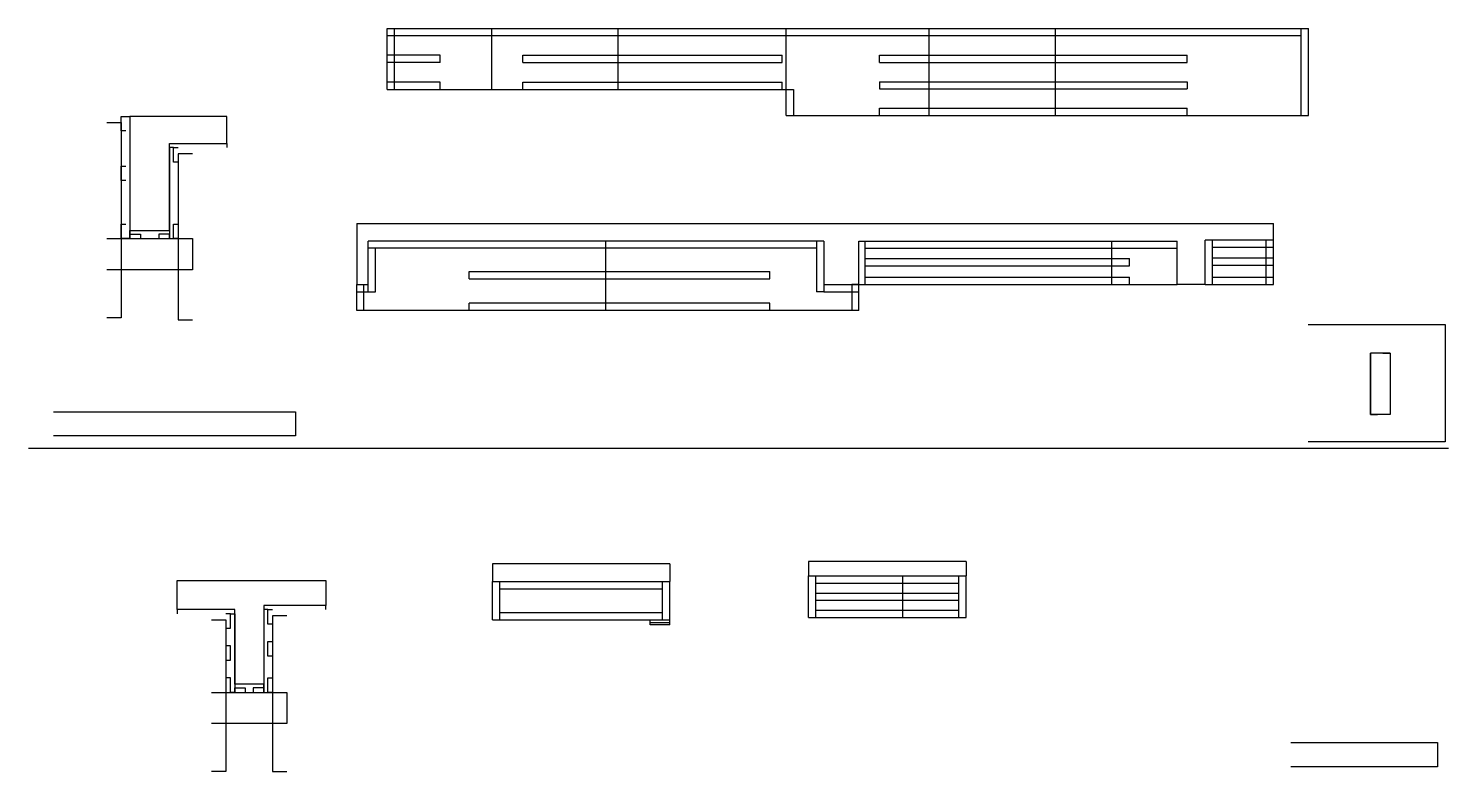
# Model space of a CAD drawing. Header units: metres. Extents: x 4977 to 6347, y 6315 to 7032.
import ezdxf

# ---------------------------------------------------------------- set-up
doc = ezdxf.new("R2010")
doc.units = ezdxf.units.M
for name, color, linetype in [('CONCRETO', 7, 'Continuous'), ('COTA', 7, 'Continuous'), ('Cotas', 7, 'Continuous'), ('Madeira', 7, 'Continuous'), ('Painéis', 7, 'Continuous'), ('SARR_2.2x7', 7, 'Continuous'), ('SARR_3.5x7', 7, 'Continuous'), ('SARR_EDITAR', 7, 'Continuous'), ('Texto Seção', 7, 'Continuous')]:
    doc.layers.add(name, color=color, linetype=linetype)

msp = doc.modelspace()

# ---------------------------------------------------------------- linework, layer by layer
at = {"layer": 'CONCRETO', "color": 7, "lineweight": 25}
for points in [[(5168.6, 6921), (5168.6, 6947), (5113, 6947), (5113, 6947), (5075, 6947), (5075, 6837), (5113, 6837), (5113, 6921)], [(5120.4, 6471), (5120.4, 6499), (5264, 6499), (5264, 6475), (5204, 6475), (5204, 6399), (5176, 6399), (5176, 6471)]]:
    msp.add_lwpolyline(points, dxfattribs=at)
at = {"layer": 'COTA', "color": 7, "lineweight": 25}
for p, q in [((5293.7, 6843.7), (5293.7, 6784.7)), ((5293.7, 6843.7), (6178.2, 6843.7)), ((6178.2, 6827.7), (6178.2, 6843.7)), ((5778.2, 6784.7), (5778.2, 6784.7)), ((6112.2, 6784.7), (6085.2, 6784.7)), ((4977, 6626.8), (6347, 6626.8)), ((5424.8, 6515.1), (5424.8, 6498.1)), ((5595.8, 6515.1), (5424.8, 6515.1)), ((5595.8, 6515.1), (5595.8, 6498.1)), ((5729.6, 6517.4), (5729.6, 6503.4)), ((5881.6, 6517.4), (5729.6, 6517.4)), ((5881.6, 6517.4), (5881.6, 6503.4))]:
    msp.add_line(p, q, dxfattribs=at)
at = {"layer": 'Cotas', "color": 7, "lineweight": 25}
msp.add_lwpolyline([(6211.5, 6746.2), (6343.8, 6746.2), (6343.8, 6632.8), (6211.5, 6632.8)], dxfattribs=at)
at = {"layer": 'Madeira', "color": 7, "lineweight": 25}
for points in [[(5071, 6933), (5066.6, 6933), (5066.6, 6947), (5071, 6947)], [(5121.4, 6903), (5117, 6903), (5117, 6917), (5121.4, 6917)], [(5071, 6885), (5066.6, 6885), (5066.6, 6899), (5071, 6899)], [(5071, 6829), (5066.6, 6829), (5066.6, 6843), (5071, 6843)], [(5121.4, 6829), (5117, 6829), (5117, 6843), (5121.4, 6843)], [(5075, 6829), (5075, 6833.4), (5085, 6833.4), (5085, 6829)], [(5113, 6829), (5113, 6833.4), (5103, 6833.4), (5103, 6829)], [(5167.6, 6453), (5172, 6453), (5172, 6467), (5167.6, 6467)], [(5212.4, 6457), (5208, 6457), (5208, 6471), (5212.4, 6471)], [(5212.4, 6426), (5208, 6426), (5208, 6440), (5212.4, 6440)], [(5167.6, 6422), (5172, 6422), (5172, 6436), (5167.6, 6436)], [(5167.6, 6391), (5172, 6391), (5172, 6405), (5167.6, 6405)], [(5212.4, 6391), (5208, 6391), (5208, 6405), (5212.4, 6405)], [(5176, 6391), (5176, 6395.4), (5186, 6395.4), (5186, 6391)], [(5204, 6391), (5204, 6395.4), (5194, 6395.4), (5194, 6391)]]:
    msp.add_lwpolyline(points, dxfattribs=at)
at = {"layer": 'Painéis', "color": 7, "lineweight": 25}
for p, q in [((5323.1, 7032), (5708.1, 7032)), ((5323.1, 6973), (5323.1, 7032)), ((5424.1, 6973), (5424.1, 7032)), ((5546.1, 6973), (5546.1, 7032)), ((5708.1, 7032), (6211.8, 7032)), ((5708.1, 6948), (5708.1, 7032)), ((5845.8, 6948), (5845.8, 7032)), ((5967.8, 6948), (5967.8, 7032)), ((6211.8, 6948), (6211.8, 7032)), ((5323.1, 6973), (5708.1, 6973)), ((5708.1, 6948), (6211.8, 6948)), ((5744.2, 6826.7), (5304.7, 6826.7)), ((5304.7, 6784.7), (5304.7, 6826.7)), ((5534.2, 6759.7), (5534.2, 6826.7)), ((5744.2, 6826.7), (5744.2, 6784.7)), ((5778.2, 6784.7), (5778.2, 6826.7)), ((5778.2, 6826.7), (6085.2, 6826.7)), ((6022.2, 6784.7), (6022.2, 6826.7)), ((6085.2, 6784.7), (6085.2, 6826.7)), ((6112.2, 6784.7), (6112.2, 6827.7)), ((6178.2, 6827.7), (6112.2, 6827.7)), ((6178.2, 6784.7), (6178.2, 6827.7)), ((5293.7, 6759.7), (5293.7, 6784.7)), ((5293.7, 6784.7), (5304.7, 6784.7)), ((5744.2, 6784.7), (5778.2, 6784.7)), ((5778.2, 6784.7), (6085.2, 6784.7)), ((5778.2, 6759.7), (5778.2, 6784.7)), ((6112.2, 6784.7), (6178.2, 6784.7)), ((5778.2, 6759.7), (5293.7, 6759.7)), ((6290.6, 6718.4), (6271.6, 6718.4)), ((6271.6, 6659.4), (6271.6, 6718.4)), ((6290.6, 6718.4), (6290.6, 6659.4)), ((6290.6, 6659.4), (6271.6, 6659.4)), ((5424.8, 6498.1), (5595.8, 6498.1)), ((5424.8, 6461.1), (5424.8, 6498.1)), ((5595.8, 6456.1), (5595.8, 6498.1)), ((5729.6, 6503.4), (5881.6, 6503.4)), ((5729.6, 6463.4), (5729.6, 6503.4)), ((5820.6, 6463.4), (5820.6, 6503.4)), ((5881.6, 6463.4), (5881.6, 6503.4)), ((5424.8, 6461.1), (5576.8, 6461.1)), ((5576.8, 6456.1), (5576.8, 6461.1)), ((5595.8, 6456.1), (5576.8, 6456.1)), ((5729.6, 6463.4), (5881.6, 6463.4))]:
    msp.add_line(p, q, dxfattribs=at)
for points in [[(5071, 6947), (5075, 6947), (5075, 6829), (5071, 6829)], [(5113, 6917), (5113, 6921), (5168.6, 6921), (5168.6, 6917)], [(5117, 6917), (5113, 6917), (5113, 6829), (5117, 6829)], [(5075, 6833.4), (5075, 6837), (5113, 6837), (5113, 6833.4)], [(5176, 6467), (5176, 6471), (5120.4, 6471), (5120.4, 6467)], [(5172, 6467), (5176, 6467), (5176, 6391), (5172, 6391)], [(5264, 6471), (5264, 6475), (5204, 6475), (5204, 6471)], [(5208, 6471), (5204, 6471), (5204, 6391), (5208, 6391)], [(5204, 6395.4), (5204, 6399), (5176, 6399), (5176, 6395.4)]]:
    msp.add_lwpolyline(points, dxfattribs=at)
at = {"layer": 'SARR_2.2x7', "color": 7, "lineweight": 25}
for p, q in [((5330.1, 6973), (5330.1, 7032)), ((6204.8, 6948), (6204.8, 7032)), ((5323.1, 7025), (5546.1, 7025)), ((5546.1, 7025), (5708.1, 7025)), ((5708.1, 7025), (5967.8, 7025)), ((5967.8, 7025), (6204.8, 7025)), ((5374.1, 7006), (5323.1, 7006)), ((5374.1, 6999), (5374.1, 7006)), ((5454.1, 7006), (5546.1, 7006)), ((5454.1, 6999), (5454.1, 7006)), ((5546.1, 7006), (5704.1, 7006)), ((5704.1, 6999), (5704.1, 7006)), ((5798.1, 7006), (5967.8, 7006)), ((5798.1, 6999), (5798.1, 7006)), ((5967.8, 7006), (6094.8, 7006)), ((6094.8, 6999), (6094.8, 7006)), ((5374.1, 6999), (5323.1, 6999)), ((5454.1, 6999), (5546.1, 6999)), ((5546.1, 6999), (5704.1, 6999)), ((5798.1, 6999), (5967.8, 6999)), ((5967.8, 6999), (6094.8, 6999)), ((5374.1, 6980), (5323.1, 6980)), ((5374.1, 6973), (5374.1, 6980)), ((5454.1, 6980), (5546.1, 6980)), ((5454.1, 6973), (5454.1, 6980)), ((5546.1, 6980), (5704.1, 6980)), ((5704.1, 6973), (5704.1, 6980)), ((5798.1, 6980.5), (5967.8, 6980.5)), ((5798.1, 6980.5), (5798.1, 6973.5)), ((5798.1, 6973.5), (5967.8, 6973.5)), ((5967.8, 6980.5), (6094.8, 6980.5)), ((5967.8, 6973.5), (6094.8, 6973.5)), ((6094.8, 6980.5), (6094.8, 6973.5)), ((5546.1, 6973), (5704.1, 6973)), ((5708.1, 6973), (5715.1, 6973)), ((5715.1, 6973), (5715.1, 6948)), ((5798.1, 6955), (5967.8, 6955)), ((5798.1, 6948), (5798.1, 6955)), ((5967.8, 6955), (6094.8, 6955)), ((6094.8, 6948), (6094.8, 6955)), ((5737.2, 6826.7), (5737.2, 6777.7)), ((5784.2, 6784.7), (5784.2, 6826.7)), ((6119.2, 6784.7), (6119.2, 6827.7)), ((6171.2, 6784.7), (6171.2, 6827.7)), ((5534.2, 6819.7), (5304.7, 6819.7)), ((5311.7, 6777.7), (5311.7, 6819.7)), ((5737.2, 6819.7), (5534.2, 6819.7)), ((5784.2, 6819.7), (6022.2, 6819.7)), ((5784.2, 6809.7), (6022.2, 6809.7)), ((6022.2, 6819.7), (6085.2, 6819.7)), ((6022.2, 6809.7), (6039.2, 6809.7)), ((6039.2, 6802.7), (6039.2, 6809.7)), ((6119.2, 6820.7), (6178.2, 6820.7)), ((6119.2, 6810.5), (6178.2, 6810.5)), ((5402.2, 6790.2), (5402.2, 6797.2)), ((5402.2, 6797.2), (5534.2, 6797.2)), ((5534.2, 6797.2), (5692.2, 6797.2)), ((5692.2, 6790.2), (5692.2, 6797.2)), ((5784.2, 6802.7), (6022.2, 6802.7)), ((6022.2, 6802.7), (6039.2, 6802.7)), ((6119.2, 6803.5), (6178.2, 6803.5)), ((5300.7, 6759.7), (5300.7, 6784.7)), ((5304.7, 6777.7), (5304.7, 6784.7)), ((5402.2, 6790.2), (5534.2, 6790.2)), ((5534.2, 6790.2), (5692.2, 6790.2)), ((5744.2, 6784.7), (5744.2, 6777.7)), ((5778.2, 6784.7), (5771.2, 6784.7)), ((5771.2, 6784.7), (5771.2, 6759.7)), ((5784.2, 6791.7), (6022.2, 6791.7)), ((6022.2, 6791.7), (6039.2, 6791.7)), ((6039.2, 6784.7), (6039.2, 6791.7)), ((6119.2, 6791.7), (6178.2, 6791.7)), ((5293.7, 6777.7), (5304.7, 6777.7)), ((5304.7, 6777.7), (5311.7, 6777.7)), ((5744.2, 6777.7), (5737.2, 6777.7)), ((5744.2, 6777.7), (5778.2, 6777.7)), ((5402.2, 6759.7), (5402.2, 6766.7)), ((5534.2, 6766.7), (5402.2, 6766.7)), ((5692.2, 6766.7), (5534.2, 6766.7)), ((5692.2, 6759.7), (5692.2, 6766.7)), ((5431.8, 6461.1), (5431.8, 6498.1)), ((5588.8, 6461.1), (5588.8, 6498.1)), ((5736.6, 6463.4), (5736.6, 6503.4)), ((5736.6, 6496.4), (5874.6, 6496.4)), ((5874.6, 6463.4), (5874.6, 6503.4)), ((5431.8, 6491.1), (5588.8, 6491.1)), ((5736.6, 6486.9), (5874.6, 6486.9)), ((5431.8, 6468.1), (5588.8, 6468.1)), ((5736.6, 6479.9), (5874.6, 6479.9)), ((5736.6, 6470.4), (5874.6, 6470.4)), ((5431.8, 6461.1), (5588.8, 6461.1)), ((5588.8, 6461.1), (5595.8, 6461.1))]:
    msp.add_line(p, q, dxfattribs=at)
for points in [[(6278.6, 6718.4), (6271.6, 6718.4), (6271.6, 6659.4), (6278.6, 6659.4)], [(6283.6, 6718.4), (6290.6, 6718.4), (6290.6, 6659.4), (6283.6, 6659.4)]]:
    msp.add_lwpolyline(points, dxfattribs=at)
at = {"layer": 'SARR_3.5x7', "color": 7, "lineweight": 25}
for points in [[(5052.6, 6941), (5066.6, 6941), (5066.6, 6752.5), (5052.6, 6752.5)], [(5135.4, 6911), (5121.4, 6911), (5121.4, 6750.5), (5135.4, 6750.5)], [(5052.6, 6829), (5135.4, 6829), (5135.4, 6798.9), (5052.6, 6798.9)], [(5153.6, 6461), (5167.6, 6461), (5167.6, 6314.5), (5153.6, 6314.5)], [(5226.4, 6465), (5212.4, 6465), (5212.4, 6314.5), (5226.4, 6314.5)], [(5153.6, 6391), (5226.4, 6391), (5226.4, 6361), (5153.6, 6361)]]:
    msp.add_lwpolyline(points, dxfattribs=at)
at = {"layer": 'SARR_EDITAR', "color": 7, "lineweight": 25}
msp.add_line((5576.8, 6458.6), (5595.8, 6458.6), dxfattribs=at)
at = {"layer": 'Texto Seção', "color": 7, "lineweight": 25}
for points in [[(5001.1, 6661.8), (5234.6, 6661.8), (5234.6, 6638.6), (5001.1, 6638.6)], [(6194.7, 6342.5), (6336.2, 6342.5), (6336.2, 6319.3), (6194.7, 6319.3)]]:
    msp.add_lwpolyline(points, dxfattribs=at)

doc.saveas('drawing.dxf')
